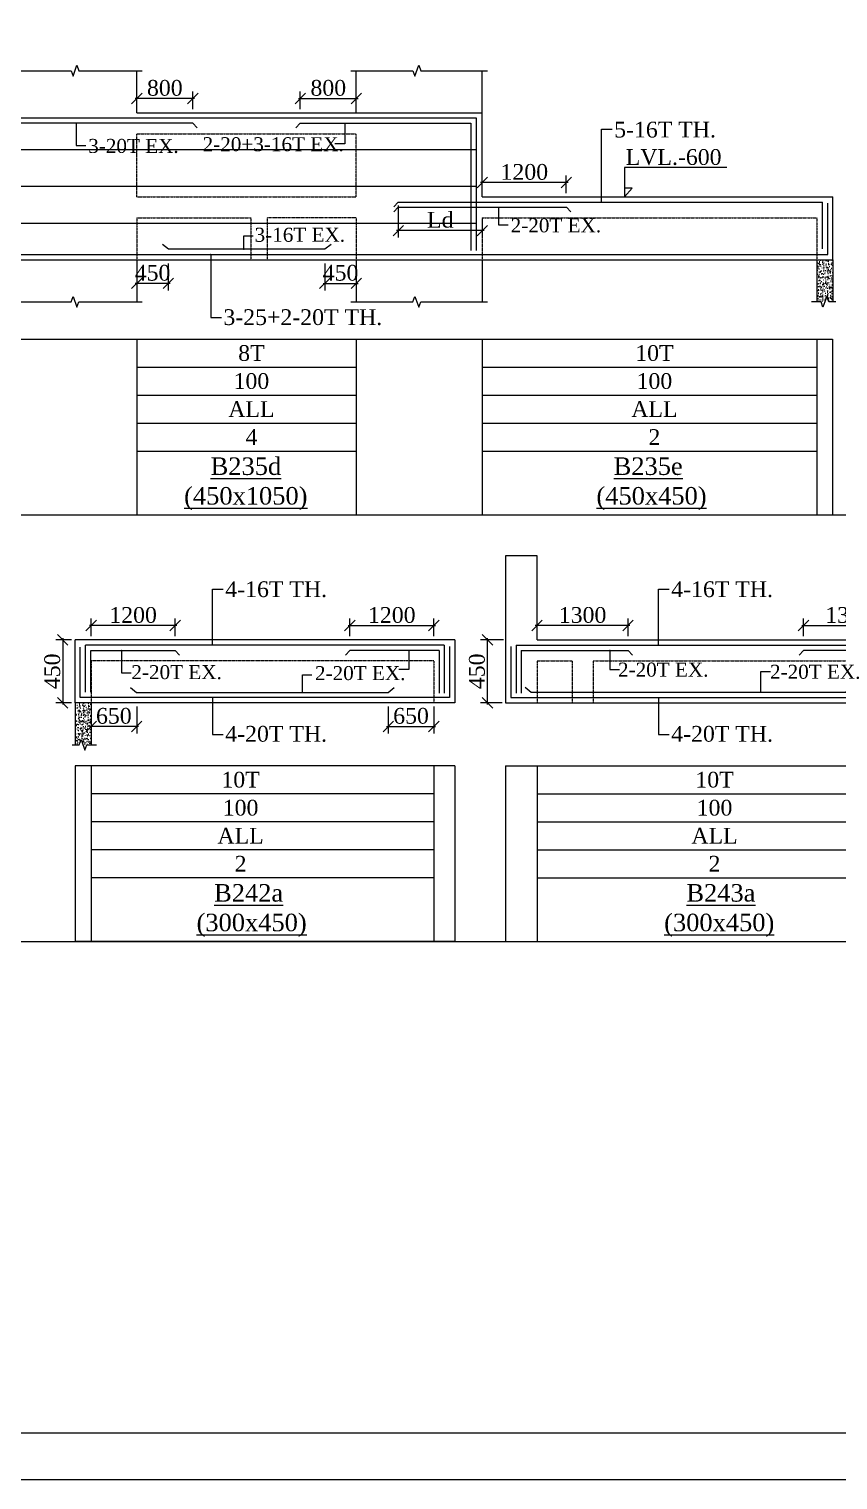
# Model space of a CAD drawing. Header units: millimetres. Extents: x 9781889 to 10654170, y -7832723 to -7608561.
# Drawn here: x 10623894 to 10635449, y -7801878 to -7781163 of the extents above; entities that cross this region are included whole.
import ezdxf
from ezdxf.enums import TextEntityAlignment as Align

# ---------------------------------------------------------------- set-up
doc = ezdxf.new("R2010")
doc.units = ezdxf.units.MM
doc.header["$LTSCALE"] = 10
doc.header["$PDMODE"] = 3
doc.linetypes.add('HIDDEN', pattern=[0.375, 0.25, -0.125])
for name, color, linetype, lineweight in [('LVL', 3, 'Continuous', 0), ('S-CUT OUT LINE', 9, 'Continuous', 0), ('S-DIM L.S.', 7, 'Continuous', 0), ('S-HATCH', 8, 'Continuous', 0), ('S-L.S.SECTION', 5, 'Continuous', 0), ('S-L.S.SLAB LINE', 252, 'HIDDEN', 0), ('S-L.S.STEEL', 1, 'Continuous', 9), ('S-L.S.STEEL 1', 6, 'Continuous', 0), ('S-SECTION MARK', 7, 'Continuous', 0), ('S-SHEET', 251, 'Continuous', 0), ('S-TEXT', 7, 'Continuous', 0), ('S-TEXT L.S. BEAM NO.', 30, 'Continuous', 0), ('S-TEXT. L.S.', 7, 'Continuous', 0)]:
    doc.layers.add(name, color=color, linetype=linetype, lineweight=lineweight)
doc.styles.add('135', font='arial.ttf', dxfattribs={"width": 0.8, "height": 135})
doc.styles.get("Standard").update_dxf_attribs({"font": 'arial.ttf'})
doc.styles.add('TEXT', font='times.ttf')
doc.dimstyles.new('75', dxfattribs={"dimtxt": 135, "dimasz": 90, "dimexe": 0.1, "dimexo": 0.03, "dimgap": 0.09, "dimtad": 1, "dimdec": 0, "dimzin": 0, "dimdsep": 46, "dimtxsty": '135', "dimblk": 'ARCHTICK', "dimcen": 0.09, "dimclrd": 256, "dimclre": 256, "dimclrt": 256, "dimadec": 0, "dimazin": 0, "dimtfac": 1, "dimtdec": 0, "dimtofl": 0, "dimtmove": 1, "dimatfit": 3, "dimldrblk": 'DOTSMALL', "dimfxl": 1, "dimtolj": 1, "dimtzin": 0, "dimlwd": -1, "dimlwe": -1, "dimarcsym": 0})
doc.dimstyles.new('SETU_1', dxfattribs={"dimtxt": 200, "dimasz": 150, "dimexe": 100, "dimexo": 50, "dimgap": 35, "dimtad": 1, "dimdec": 0, "dimzin": 0, "dimdsep": 46, "dimtxsty": 'Standard', "dimblk": 'OBLIQUE', "dimcen": 150, "dimdle": 25, "dimclrd": 256, "dimclre": 7, "dimclrt": 256, "dimadec": 0, "dimazin": 0, "dimtfac": 1, "dimtdec": 0, "dimtofl": 0, "dimtmove": 1, "dimatfit": 3, "dimfxl": 1, "dimtolj": 1, "dimtzin": 0, "dimlwd": -1, "dimlwe": 5, "dimarcsym": 1})

# ---------------------------------------------------------------- blocks, each defined once
blk = doc.blocks.new('_Oblique')
at = {"color": 0, "linetype": 'ByBlock', "lineweight": -2}
blk.add_line((-0.5, -0.5), (0.5, 0.5), dxfattribs=at)
blk = doc.blocks.new('*D1178')
at = {"layer": 'Defpoints', "color": 0, "transparency": 16777216}
for p in [(10629676, -7789680), (10628476, -7789883, 0), (10629676, -7789883, 0)]:
    blk.add_point(p, dxfattribs=at)
at = {"layer": 'S-DIM L.S.', "color": 7, "lineweight": 5, "transparency": 16777216}
for p, q in [((10628476, -7789833), (10628476, -7789580)), ((10629676, -7789833), (10629676, -7789580))]:
    blk.add_line(p, q, dxfattribs=at)
at = {"layer": 'S-DIM L.S.', "transparency": 16777216}
blk.add_line((10628451, -7789680), (10629701, -7789680), dxfattribs=at)
at = {"layer": 'S-DIM L.S.', "transparency": 16777216, "xscale": 150, "yscale": 150, "zscale": 150, "rotation": 180}
blk.add_blockref('_Oblique', (10628476, -7789680), dxfattribs=at)
at = {"layer": 'S-DIM L.S.', "transparency": 16777216, "xscale": 150, "yscale": 150, "zscale": 150}
blk.add_blockref('_Oblique', (10629676, -7789680), dxfattribs=at)
at = {"layer": 'S-DIM L.S.', "transparency": 16777216, "insert": (10629076, -7789530), "char_height": 225, "attachment_point": 5, "style": 'TEXT'}
blk.add_mtext('\\A1;1200', dxfattribs=at)
blk = doc.blocks.new('*D1179')
at = {"layer": 'Defpoints', "color": 0, "transparency": 16777216}
for p in [(10624781, -7789680), (10624781, -7789883, 0), (10625981, -7789883, 0)]:
    blk.add_point(p, dxfattribs=at)
at = {"layer": 'S-DIM L.S.', "color": 7, "lineweight": 5, "transparency": 16777216}
for p, q in [((10624781, -7789833), (10624781, -7789580)), ((10625981, -7789833), (10625981, -7789580))]:
    blk.add_line(p, q, dxfattribs=at)
at = {"layer": 'S-DIM L.S.', "transparency": 16777216}
blk.add_line((10626006, -7789680), (10624756, -7789680), dxfattribs=at)
at = {"layer": 'S-DIM L.S.', "transparency": 16777216, "xscale": 150, "yscale": 150, "zscale": 150, "rotation": 180}
blk.add_blockref('_Oblique', (10624781, -7789680), dxfattribs=at)
at = {"layer": 'S-DIM L.S.', "transparency": 16777216, "xscale": 150, "yscale": 150, "zscale": 150}
blk.add_blockref('_Oblique', (10625981, -7789680), dxfattribs=at)
at = {"layer": 'S-DIM L.S.', "transparency": 16777216, "insert": (10625381, -7789530), "char_height": 225, "attachment_point": 5, "style": 'TEXT'}
blk.add_mtext('\\A1;1200', dxfattribs=at)
blk = doc.blocks.new('*D1180')
at = {"layer": 'Defpoints', "color": 0, "transparency": 16777216}
for p in [(10624781, -7790783, 0), (10625432, -7790783, 0), (10624781, -7791120)]:
    blk.add_point(p, dxfattribs=at)
at = {"layer": 'S-DIM L.S.', "color": 7, "lineweight": 5, "transparency": 16777216}
for p, q in [((10624781, -7790833), (10624781, -7791220)), ((10625432, -7790833), (10625432, -7791220))]:
    blk.add_line(p, q, dxfattribs=at)
at = {"layer": 'S-DIM L.S.', "transparency": 16777216}
blk.add_line((10625457, -7791120), (10624756, -7791120), dxfattribs=at)
at = {"layer": 'S-DIM L.S.', "transparency": 16777216, "xscale": 150, "yscale": 150, "zscale": 150, "rotation": 180}
blk.add_blockref('_Oblique', (10624781, -7791120), dxfattribs=at)
at = {"layer": 'S-DIM L.S.', "transparency": 16777216, "xscale": 150, "yscale": 150, "zscale": 150}
blk.add_blockref('_Oblique', (10625432, -7791120), dxfattribs=at)
at = {"layer": 'S-DIM L.S.', "transparency": 16777216, "insert": (10625106, -7790970), "char_height": 225, "attachment_point": 5, "style": 'TEXT'}
blk.add_mtext('\\A1;650', dxfattribs=at)
blk = doc.blocks.new('*D1181')
at = {"layer": 'Defpoints', "color": 0, "transparency": 16777216}
for p in [(10629026, -7790783, 0), (10629676, -7790783, 0), (10629676, -7791120)]:
    blk.add_point(p, dxfattribs=at)
at = {"layer": 'S-DIM L.S.', "color": 7, "lineweight": 5, "transparency": 16777216}
for p, q in [((10629026, -7790833), (10629026, -7791220)), ((10629676, -7790833), (10629676, -7791220))]:
    blk.add_line(p, q, dxfattribs=at)
at = {"layer": 'S-DIM L.S.', "transparency": 16777216}
blk.add_line((10629001, -7791120), (10629701, -7791120), dxfattribs=at)
at = {"layer": 'S-DIM L.S.', "transparency": 16777216, "xscale": 150, "yscale": 150, "zscale": 150, "rotation": 180}
blk.add_blockref('_Oblique', (10629026, -7791120), dxfattribs=at)
at = {"layer": 'S-DIM L.S.', "transparency": 16777216, "xscale": 150, "yscale": 150, "zscale": 150}
blk.add_blockref('_Oblique', (10629676, -7791120), dxfattribs=at)
at = {"layer": 'S-DIM L.S.', "transparency": 16777216, "insert": (10629351, -7790970), "char_height": 225, "attachment_point": 5, "style": 'TEXT'}
blk.add_mtext('\\A1;650', dxfattribs=at)
blk = doc.blocks.new('_ArchTick')
at = {"color": 0, "linetype": 'ByBlock', "const_width": 0.15}
blk.add_lwpolyline([(-0.5, -0.5), (0.5, 0.5)], dxfattribs=at)
blk = doc.blocks.new('*D1184')
at = {"layer": 'Defpoints', "color": 0, "transparency": 16777216}
for p in [(10624551, -7789883), (10624376, -7790783), (10624551, -7790783, 0)]:
    blk.add_point(p, dxfattribs=at)
at = {"layer": 'S-DIM L.S.', "color": 7, "lineweight": 5, "transparency": 16777216}
for p, q in [((10624501, -7789883), (10624276, -7789883)), ((10624501, -7790783), (10624276, -7790783))]:
    blk.add_line(p, q, dxfattribs=at)
at = {"layer": 'S-DIM L.S.', "transparency": 16777216}
blk.add_line((10624376, -7789858), (10624376, -7790808), dxfattribs=at)
at = {"layer": 'S-DIM L.S.', "transparency": 16777216, "xscale": 150, "yscale": 150, "zscale": 150}
for p, rotation in [((10624376, -7789883), 90), ((10624376, -7790783), 270)]:
    blk.add_blockref('_Oblique', p, dxfattribs=dict(at, rotation=rotation))
at = {"layer": 'S-DIM L.S.', "transparency": 16777216, "insert": (10624227, -7790333), "char_height": 225, "attachment_point": 5, "rotation": 90, "style": 'TEXT'}
blk.add_mtext('\\A1;450', dxfattribs=at)
blk = doc.blocks.new('*D1369')
at = {"layer": 'Defpoints', "color": 0, "transparency": 16777216}
for p in [(10625434, -7782155), (10625434, -7782359, 0), (10626234, -7782359, 0)]:
    blk.add_point(p, dxfattribs=at)
at = {"layer": 'S-DIM L.S.', "transparency": 16777216}
blk.add_line((10626259, -7782155), (10625409, -7782155), dxfattribs=at)
at = {"layer": 'S-DIM L.S.', "color": 7, "lineweight": 5, "transparency": 16777216}
for p, q in [((10625434, -7782309), (10625434, -7782055)), ((10626234, -7782309), (10626234, -7782055))]:
    blk.add_line(p, q, dxfattribs=at)
at = {"layer": 'S-DIM L.S.', "transparency": 16777216, "xscale": 150, "yscale": 150, "zscale": 150, "rotation": 180}
blk.add_blockref('_Oblique', (10625434, -7782155), dxfattribs=at)
at = {"layer": 'S-DIM L.S.', "transparency": 16777216, "xscale": 150, "yscale": 150, "zscale": 150}
blk.add_blockref('_Oblique', (10626234, -7782155), dxfattribs=at)
at = {"layer": 'S-DIM L.S.', "transparency": 16777216, "insert": (10625834, -7782005), "char_height": 225, "attachment_point": 5, "style": 'TEXT'}
blk.add_mtext('\\A1;800', dxfattribs=at)
blk = doc.blocks.new('*D1371')
at = {"layer": 'Defpoints', "color": 0, "transparency": 16777216}
for p in [(10628119, -7784459, 0), (10628569, -7784459, 0), (10628569, -7784795)]:
    blk.add_point(p, dxfattribs=at)
at = {"layer": 'S-DIM L.S.', "color": 7, "lineweight": 5, "transparency": 16777216}
for p, q in [((10628119, -7784509), (10628119, -7784895)), ((10628569, -7784509), (10628569, -7784895))]:
    blk.add_line(p, q, dxfattribs=at)
at = {"layer": 'S-DIM L.S.', "transparency": 16777216}
blk.add_line((10628094, -7784795), (10628594, -7784795), dxfattribs=at)
at = {"layer": 'S-DIM L.S.', "transparency": 16777216, "xscale": 150, "yscale": 150, "zscale": 150, "rotation": 180}
blk.add_blockref('_Oblique', (10628119, -7784795), dxfattribs=at)
at = {"layer": 'S-DIM L.S.', "transparency": 16777216, "xscale": 150, "yscale": 150, "zscale": 150}
blk.add_blockref('_Oblique', (10628569, -7784795), dxfattribs=at)
at = {"layer": 'S-DIM L.S.', "transparency": 16777216, "insert": (10628344, -7784645), "char_height": 225, "attachment_point": 5, "style": 'TEXT'}
blk.add_mtext('\\A1;450', dxfattribs=at)
blk = doc.blocks.new('*D1372')
at = {"layer": 'Defpoints', "color": 0, "transparency": 16777216}
for p in [(10625434, -7784459, 0), (10625884, -7784459, 0), (10625434, -7784795)]:
    blk.add_point(p, dxfattribs=at)
at = {"layer": 'S-DIM L.S.', "color": 7, "lineweight": 5, "transparency": 16777216}
for p, q in [((10625434, -7784509), (10625434, -7784895)), ((10625884, -7784509), (10625884, -7784895))]:
    blk.add_line(p, q, dxfattribs=at)
at = {"layer": 'S-DIM L.S.', "transparency": 16777216}
blk.add_line((10625909, -7784795), (10625409, -7784795), dxfattribs=at)
at = {"layer": 'S-DIM L.S.', "transparency": 16777216, "xscale": 150, "yscale": 150, "zscale": 150, "rotation": 180}
blk.add_blockref('_Oblique', (10625434, -7784795), dxfattribs=at)
at = {"layer": 'S-DIM L.S.', "transparency": 16777216, "xscale": 150, "yscale": 150, "zscale": 150}
blk.add_blockref('_Oblique', (10625884, -7784795), dxfattribs=at)
at = {"layer": 'S-DIM L.S.', "transparency": 16777216, "insert": (10625659, -7784645), "char_height": 225, "attachment_point": 5, "style": 'TEXT'}
blk.add_mtext('\\A1;450', dxfattribs=at)
blk = doc.blocks.new('*D1363')
at = {"layer": 'Defpoints', "color": 0, "transparency": 16777216}
for p in [(10628569, -7782155), (10627769, -7782359, 0), (10628569, -7782359, 0)]:
    blk.add_point(p, dxfattribs=at)
at = {"layer": 'S-DIM L.S.', "transparency": 16777216}
blk.add_line((10627744, -7782155), (10628594, -7782155), dxfattribs=at)
at = {"layer": 'S-DIM L.S.', "color": 7, "lineweight": 5, "transparency": 16777216}
for p, q in [((10627769, -7782309), (10627769, -7782055)), ((10628569, -7782309), (10628569, -7782055))]:
    blk.add_line(p, q, dxfattribs=at)
at = {"layer": 'S-DIM L.S.', "transparency": 16777216, "xscale": 150, "yscale": 150, "zscale": 150, "rotation": 180}
blk.add_blockref('_Oblique', (10627769, -7782155), dxfattribs=at)
at = {"layer": 'S-DIM L.S.', "transparency": 16777216, "xscale": 150, "yscale": 150, "zscale": 150}
blk.add_blockref('_Oblique', (10628569, -7782155), dxfattribs=at)
at = {"layer": 'S-DIM L.S.', "transparency": 16777216, "insert": (10628169, -7782005), "char_height": 225, "attachment_point": 5, "style": 'TEXT'}
blk.add_mtext('\\A1;800', dxfattribs=at)
blk = doc.blocks.new('*D1364')
at = {"layer": 'Defpoints', "color": 0, "transparency": 16777216}
for p in [(10630369, -7783355), (10630369, -7783559, 0), (10631569, -7783559, 0)]:
    blk.add_point(p, dxfattribs=at)
at = {"layer": 'S-DIM L.S.', "transparency": 16777216}
blk.add_line((10631594, -7783355), (10630344, -7783355), dxfattribs=at)
at = {"layer": 'S-DIM L.S.', "color": 7, "lineweight": 5, "transparency": 16777216}
for p, q in [((10630369, -7783509), (10630369, -7783255)), ((10631569, -7783509), (10631569, -7783255))]:
    blk.add_line(p, q, dxfattribs=at)
at = {"layer": 'S-DIM L.S.', "transparency": 16777216, "xscale": 150, "yscale": 150, "zscale": 150, "rotation": 180}
blk.add_blockref('_Oblique', (10630369, -7783355), dxfattribs=at)
at = {"layer": 'S-DIM L.S.', "transparency": 16777216, "xscale": 150, "yscale": 150, "zscale": 150}
blk.add_blockref('_Oblique', (10631569, -7783355), dxfattribs=at)
at = {"layer": 'S-DIM L.S.', "transparency": 16777216, "insert": (10630969, -7783205), "char_height": 225, "attachment_point": 5, "style": 'TEXT'}
blk.add_mtext('\\A1;1200', dxfattribs=at)
blk = doc.blocks.new('*D1377')
at = {"layer": 'Defpoints', "color": 0, "transparency": 16777216}
for p in [(10629169, -7783634, 0), (10630369, -7783859, 0), (10629169, -7784041)]:
    blk.add_point(p, dxfattribs=at)
at = {"layer": 'S-DIM L.S.', "color": 7, "lineweight": 5, "transparency": 16777216}
for p, q in [((10629169, -7783684), (10629169, -7784141)), ((10630369, -7783909), (10630369, -7784141))]:
    blk.add_line(p, q, dxfattribs=at)
at = {"layer": 'S-DIM L.S.', "transparency": 16777216}
blk.add_line((10630394, -7784041), (10629144, -7784041), dxfattribs=at)
at = {"layer": 'S-DIM L.S.', "transparency": 16777216, "xscale": 150, "yscale": 150, "zscale": 150, "rotation": 180}
blk.add_blockref('_Oblique', (10629169, -7784041), dxfattribs=at)
at = {"layer": 'S-DIM L.S.', "transparency": 16777216, "xscale": 150, "yscale": 150, "zscale": 150}
blk.add_blockref('_Oblique', (10630369, -7784041), dxfattribs=at)
at = {"layer": 'S-DIM L.S.', "transparency": 16777216, "insert": (10629769, -7783888), "char_height": 225, "attachment_point": 5, "style": 'TEXT'}
blk.add_mtext('\\A1;Ld', dxfattribs=at)
blk = doc.blocks.new('*D1381')
at = {"layer": 'Defpoints', "color": 0, "transparency": 16777216}
for p in [(10631151, -7789680), (10631151, -7789883, 0), (10632451, -7789883, 0)]:
    blk.add_point(p, dxfattribs=at)
at = {"layer": 'S-DIM L.S.', "color": 7, "lineweight": 5, "transparency": 16777216}
for p, q in [((10631151, -7789833), (10631151, -7789580)), ((10632451, -7789833), (10632451, -7789580))]:
    blk.add_line(p, q, dxfattribs=at)
at = {"layer": 'S-DIM L.S.', "transparency": 16777216}
blk.add_line((10632476, -7789680), (10631126, -7789680), dxfattribs=at)
at = {"layer": 'S-DIM L.S.', "transparency": 16777216, "xscale": 150, "yscale": 150, "zscale": 150, "rotation": 180}
blk.add_blockref('_Oblique', (10631151, -7789680), dxfattribs=at)
at = {"layer": 'S-DIM L.S.', "transparency": 16777216, "xscale": 150, "yscale": 150, "zscale": 150}
blk.add_blockref('_Oblique', (10632451, -7789680), dxfattribs=at)
at = {"layer": 'S-DIM L.S.', "transparency": 16777216, "insert": (10631801, -7789530), "char_height": 225, "attachment_point": 5, "style": 'TEXT'}
blk.add_mtext('\\A1;1300', dxfattribs=at)
blk = doc.blocks.new('*D1382')
at = {"layer": 'Defpoints', "color": 0, "transparency": 16777216}
for p in [(10636257, -7789680), (10634957, -7789883, 0), (10636257, -7789883, 0)]:
    blk.add_point(p, dxfattribs=at)
at = {"layer": 'S-DIM L.S.', "color": 7, "lineweight": 5, "transparency": 16777216}
for p, q in [((10634957, -7789833), (10634957, -7789580)), ((10636257, -7789833), (10636257, -7789580))]:
    blk.add_line(p, q, dxfattribs=at)
at = {"layer": 'S-DIM L.S.', "transparency": 16777216}
blk.add_line((10634932, -7789680), (10636282, -7789680), dxfattribs=at)
at = {"layer": 'S-DIM L.S.', "transparency": 16777216, "xscale": 150, "yscale": 150, "zscale": 150, "rotation": 180}
blk.add_blockref('_Oblique', (10634957, -7789680), dxfattribs=at)
at = {"layer": 'S-DIM L.S.', "transparency": 16777216, "xscale": 150, "yscale": 150, "zscale": 150}
blk.add_blockref('_Oblique', (10636257, -7789680), dxfattribs=at)
at = {"layer": 'S-DIM L.S.', "transparency": 16777216, "insert": (10635607, -7789530), "char_height": 225, "attachment_point": 5, "style": 'TEXT'}
blk.add_mtext('\\A1;1300', dxfattribs=at)
blk = doc.blocks.new('*D1838')
at = {"layer": 'Defpoints', "color": 0, "transparency": 16777216}
for p in [(10630443, -7789883), (10630722, -7789883), (10630701, -7790783, 0)]:
    blk.add_point(p, dxfattribs=at)
at = {"layer": 'S-DIM L.S.', "color": 7, "lineweight": 5, "transparency": 16777216}
for p, q in [((10630672, -7789883), (10630343, -7789883)), ((10630651, -7790783), (10630343, -7790783))]:
    blk.add_line(p, q, dxfattribs=at)
at = {"layer": 'S-DIM L.S.', "transparency": 16777216}
blk.add_line((10630443, -7790808), (10630443, -7789858), dxfattribs=at)
at = {"layer": 'S-DIM L.S.', "transparency": 16777216, "xscale": 150, "yscale": 150, "zscale": 150}
for p, rotation in [((10630443, -7789883), 90), ((10630443, -7790783), 270)]:
    blk.add_blockref('_Oblique', p, dxfattribs=dict(at, rotation=rotation))
at = {"layer": 'S-DIM L.S.', "transparency": 16777216, "insert": (10630293, -7790333), "char_height": 225, "attachment_point": 5, "rotation": 90, "style": 'TEXT'}
blk.add_mtext('\\A1;450', dxfattribs=at)

msp = doc.modelspace()

# ---------------------------------------------------------------- hatches: boundary and pattern name
at = {"layer": 'S-HATCH'}
h = msp.add_hatch(dxfattribs=at)
h.set_pattern_fill('AR-CONC', color=256, scale=0.5)
h.set_pattern_definition([(50, (839375, -55841.41), (91.0923345, -7.96954277), [9.525, -104.775]), (355, (839375, -55841.41), (-17.6217107, 95.5284226), [7.62, -83.8202921]), (100.4514447, (839382.59, -55842.08), (73.47062355, 87.55887596), [8.0950044, -89.0451223]), (46.1842, (839375, -55816.01), (135.5395204, -21.021164), [14.2875, -157.1625]), (96.6355576, (839386.29, -55817.76), (118.702067, 123.7130623), [12.1425116, -133.5678041]), (351.1841512, (839375, -55816.01), (118.702067, 123.7130623), [11.4299835, -125.729866]), (21, (839387.7, -55822.36), (75.80719563, -51.1325991), [9.525, -104.775]), (326, (839387.7, -55822.36), (30.9010142, 92.09398306), [7.62, -83.82]), (71.451445, (839394.015, -55826.62), (106.70820964, 40.96138444), [8.0950044, -89.0449688]), (37.5, (839374.998, -55841.412), (1.544301625, 42.27751944), [0, -82.804, 0, -85.09, 0, -84.1375]), (7.5, (839375, -55841.41), (33.40983126, 50.09028741), [0, -48.514, 0, -80.899, 0, -32.0675]), (327.5, (839346.677, -55841.412), (67.79529758, -2.864372), [0, -31.75, 0, -99.06, 0, -131.445]), (317.5, (839333.977, -55841.41), (74.0645907, 12.71324552), [0, -41.275, 0, -65.786, 0, -93.345])])
h.paths.add_polyline_path([(10635147.1, -7785058.5), (10635262.8, -7785058.5), (10635290.8, -7784981.7), (10635318.8, -7785058.5), (10635377.1, -7785058.5), (10635377.1, -7784458.5), (10635147.1, -7784458.5)])
h = msp.add_hatch(dxfattribs=at)
h.set_pattern_fill('AR-CONC', color=256, scale=0.5)
h.set_pattern_definition([(50, (835087.846, -62166.33), (91.0923345, -7.96954277), [9.525, -104.775]), (355, (835087.85, -62166.33), (-17.6217107, 95.5284226), [7.62, -83.8202921]), (100.4514447, (835095.44, -62166.99), (73.47062355, 87.55887596), [8.0950044, -89.0451223]), (46.1842, (835087.85, -62140.93), (135.5395204, -21.021164), [14.2875, -157.1625]), (96.6355576, (835099.14, -62142.68), (118.702067, 123.7130623), [12.1425116, -133.5678041]), (351.1841512, (835087.85, -62140.93), (118.702067, 123.7130623), [11.4299835, -125.729866]), (21, (835100.546, -62147.28), (75.80719563, -51.1325991), [9.525, -104.775]), (326, (835100.55, -62147.28), (30.9010142, 92.09398306), [7.62, -83.82]), (71.451445, (835106.86, -62151.54), (106.70820964, 40.96138444), [8.0950044, -89.0449688]), (37.5, (835087.846, -62166.327), (1.544301625, 42.27751944), [0, -82.804, 0, -85.09, 0, -84.1375]), (7.5, (835087.846, -62166.327), (33.40983126, 50.09028741), [0, -48.514, 0, -80.899, 0, -32.0675]), (327.5, (835059.525, -62166.327), (67.79529758, -2.864372), [0, -31.75, 0, -99.06, 0, -131.445]), (317.5, (835046.825, -62166.33), (74.0645907, 12.71324552), [0, -41.275, 0, -65.786, 0, -93.345])])
h.paths.add_polyline_path([(10624781.4, -7791383.5), (10624665.6, -7791383.5), (10624637.6, -7791306.6), (10624609.7, -7791383.5), (10624551.4, -7791383.5), (10624551.4, -7790783.5), (10624781.4, -7790783.5)])

# ---------------------------------------------------------------- linework, layer by layer
at = {"layer": 'LVL', "linetype": 'Continuous', "elevation": 0}
msp.add_lwpolyline([(10633863.3, -7783141.5), (10632402, -7783141.5), (10632402, -7783558.5), (10632510.2, -7783436.5), (10632402, -7783436.5)], dxfattribs=at)
at = {"layer": 'S-CUT OUT LINE', "color": 5, "elevation": 0}
for points in [[(10623555.8, -7781758.5), (10624494.9, -7781758.5), (10624522.8, -7781835.4), (10624578.8, -7781681.7), (10624606.7, -7781758.5), (10625509.1, -7781758.5)], [(10628490.8, -7781758.5), (10629377.4, -7781758.5), (10629405.4, -7781835.4), (10629461.3, -7781681.7), (10629489.3, -7781758.5), (10630444.1, -7781758.5)], [(10623555.8, -7785058.5), (10624494.9, -7785058.5), (10624522.8, -7784981.7), (10624578.8, -7785135.4), (10624606.7, -7785058.5), (10625509.1, -7785058.5)], [(10628490.9, -7785058.5), (10629377.5, -7785058.5), (10629405.5, -7784981.7), (10629461.4, -7785135.4), (10629489.4, -7785058.5), (10630444.2, -7785058.5)]]:
    msp.add_lwpolyline(points, dxfattribs=at)
at = {"layer": 'S-CUT OUT LINE', "color": 1, "elevation": 0}
for points in [[(10635416.5, -7785058.5), (10635318.8, -7785058.5), (10635290.8, -7784981.7), (10635234.9, -7785135.4), (10635206.9, -7785058.5), (10635072.1, -7785058.5)], [(10624512, -7791383.5), (10624609.7, -7791383.5), (10624637.6, -7791306.6), (10624693.6, -7791460.3), (10624721.5, -7791383.5), (10624856.4, -7791383.5)]]:
    msp.add_lwpolyline(points, dxfattribs=at)
at = {"layer": 'S-L.S.SECTION'}
for p, q in [((10625434.1, -7782358.5, 0), (10625434.1, -7781758.5, 0)), ((10628569.1, -7782358.5, 0), (10628569.1, -7781758.5, 0)), ((10630369.2, -7783558.5, 0), (10630369.1, -7781758.5, 0)), ((10625434, -7782358.5, 0), (10630369.1, -7782358.5, 0)), ((10630369.2, -7783558.5, 0), (10635377.1, -7783558.5, 0)), ((10635377.1, -7784458.5, 0), (10635377.1, -7783558.5, 0)), ((10635377.1, -7784458.5, 0), (10635377.1, -7783558.5, 0)), ((10618459.2, -7784458.5, 0), (10635373, -7784458.5, 0)), ((10625434.2, -7784458.5, 0), (10625434.1, -7785058.5, 0)), ((10628569.2, -7784458.5, 0), (10628569.2, -7785058.5, 0)), ((10630369.2, -7784458.5, 0), (10630369.2, -7785058.5, 0)), ((10629976.4, -7789883.5, 0), (10624551.4, -7789883.5, 0)), ((10624551.4, -7790783.5, 0), (10624551.4, -7789883.5, 0)), ((10624551.4, -7790783.5, 0), (10624551.4, -7789883.5, 0)), ((10629976.4, -7789883.5, 0), (10629976.4, -7790783.5, 0)), ((10630701, -7789883.5, 0), (10630701, -7790783.5, 0)), ((10631151, -7789883.5, 0), (10636487.3, -7789883.5, 0)), ((10629976.4, -7790783.5, 0), (10624555.5, -7790783.5, 0)), ((10630701, -7790783.5, 0), (10636483.2, -7790783.5, 0))]:
    msp.add_line(p, q, dxfattribs=at)
at = {"layer": 'S-L.S.SECTION', "color": 1}
for p, q in [((10635147.1, -7784458.5, 0), (10635147.1, -7785058.5, 0)), ((10635377.1, -7784458.5, 0), (10635377.1, -7785058.5, 0)), ((10624551.4, -7790783.5, 0), (10624551.4, -7791383.5, 0)), ((10624781.4, -7790783.5, 0), (10624781.4, -7791383.5, 0))]:
    msp.add_line(p, q, dxfattribs=at)
at = {"layer": 'S-L.S.SECTION', "elevation": 0}
msp.add_lwpolyline([(10631151, -7789883.5), (10631151, -7788683.5), (10630701, -7788683.5), (10630701, -7789883.5)], dxfattribs=at)
at = {"layer": 'S-L.S.SLAB LINE', "ltscale": 0.3}
for p, q in [((10625434, -7782658.5, 0), (10628569.2, -7782658.5, 0)), ((10625434.2, -7783558.5, 0), (10625434.2, -7782658.5, 0)), ((10628569.2, -7783558.5, 0), (10628569.2, -7782658.5, 0)), ((10625434.2, -7783558.5, 0), (10628569.2, -7783558.5, 0)), ((10625434.2, -7783858.5, 0), (10625434.2, -7784458.5, 0)), ((10625434.2, -7783858.5, 0), (10627064.2, -7783858.5, 0)), ((10627064.2, -7783858.5, 0), (10627064.2, -7784458.5, 0)), ((10627294.2, -7783858.5, 0), (10627294.2, -7784458.5, 0)), ((10628569.2, -7783858.5, 0), (10627294.2, -7783858.5, 0)), ((10628569.2, -7783858.5, 0), (10628569.2, -7784458.5, 0)), ((10630369.1, -7783858.5, 0), (10635147.1, -7783858.5, 0)), ((10630369.2, -7783858.5, 0), (10630369.2, -7784458.5, 0)), ((10635147.1, -7783858.5, 0), (10635147.1, -7784458.5, 0)), ((10635147.1, -7783858.5, 0), (10635147.1, -7784458.5, 0)), ((10635147.1, -7783858.5, 0), (10635147.1, -7784458.5, 0)), ((10635147.1, -7783858.5, 0), (10635147.1, -7784458.5, 0)), ((10629676.4, -7790183.5, 0), (10624781.4, -7790183.5, 0)), ((10624781.4, -7790183.5, 0), (10624781.4, -7790783.5, 0)), ((10624781.4, -7790183.5, 0), (10624781.4, -7790783.5, 0)), ((10624781.4, -7790183.5, 0), (10624781.4, -7790783.5, 0)), ((10629676.4, -7790183.5, 0), (10629676.4, -7790783.5, 0)), ((10631151, -7790183.5, 0), (10631651, -7790183.5, 0)), ((10631151, -7790183.5, 0), (10631151, -7790783.5, 0)), ((10631651, -7790183.5, 0), (10631651, -7790783.5, 0)), ((10631951, -7790183.5, 0), (10631951, -7790783.5, 0)), ((10631951, -7790183.5, 0), (10636257.3, -7790183.5, 0))]:
    msp.add_line(p, q, dxfattribs=at)
at = {"layer": 'S-L.S.STEEL'}
for p, q in [((10626234.1, -7782508.5, 0), (10622334.1, -7782508.5, 0)), ((10626234.1, -7782508.5, 0), (10626297.3, -7782575.4, 0)), ((10627769, -7782508.5, 0), (10627705.8, -7782575.4, 0)), ((10627769, -7782508.5, 0), (10630205.1, -7782508.5, 0)), ((10630205.1, -7782508.5, 0), (10630205.2, -7784323.9, 0)), ((10630279.1, -7782433.5, 0), (10630279.1, -7784323.9, 0)), ((10629169.1, -7783633.5, 0), (10629105.9, -7783700.4, 0)), ((10629169.1, -7783708.5, 0), (10629105.9, -7783775.4, 0)), ((10629169.1, -7783633.5, 0), (10635227.1, -7783633.5, 0)), ((10629169.1, -7783708.5, 0), (10631569.2, -7783708.5, 0)), ((10631569.2, -7783708.5, 0), (10631632.4, -7783775.4, 0)), ((10635227.1, -7784302.1, 0), (10635227.1, -7783633.5, 0)), ((10635302.1, -7784383.5, 0), (10635302.1, -7783648.9, 0)), ((10616734.2, -7784383.5, 0), (10635302.1, -7784383.5, 0)), ((10624626.4, -7790708.5, 0), (10624626.4, -7789987.8, 0)), ((10629826.4, -7789958.5, 0), (10624701.4, -7789958.5, 0)), ((10624701.4, -7790632.4, 0), (10624701.4, -7789958.5, 0)), ((10624776.4, -7790632.4, 0), (10624776.4, -7790033.5, 0)), ((10629751.4, -7790033.5, 0), (10629751.4, -7790645, 0)), ((10629826.4, -7789958.5, 0), (10629826.4, -7790645, 0)), ((10629901.4, -7789978.3, 0), (10629901.4, -7790708.5, 0)), ((10630776, -7789978.3, 0), (10630776, -7790708.5, 0)), ((10630851, -7789958.5, 0), (10636337.3, -7789958.5, 0)), ((10630851, -7789958.5, 0), (10630851, -7790645, 0)), ((10630926, -7790033.5, 0), (10630926, -7790645, 0)), ((10629901.4, -7790708.5, 0), (10624626.4, -7790708.5, 0)), ((10630776, -7790708.5, 0), (10636412.3, -7790708.5, 0))]:
    msp.add_line(p, q, dxfattribs=at)
at = {"layer": 'S-L.S.STEEL', "elevation": 0}
for points in [[(10628208.6, -7784240.3), (10628119.1, -7784308.5), (10625884.3, -7784308.5), (10625802.3, -7784237.8)], [(10625342, -7790565.2), (10625431.5, -7790633.5), (10629026.3, -7790633.5), (10629108.3, -7790562.7)], [(10635646.6, -7790565.2), (10635557.1, -7790633.5), (10631064.7, -7790633.5), (10630982.7, -7790562.7)]]:
    msp.add_lwpolyline(points, dxfattribs=at)
at = {"layer": 'S-L.S.STEEL'}
for points in [[(10612834.8, -7782433.5, 0), (10630279.1, -7782433.5, 0)], [(10624776.4, -7790033.5, 0), (10625981.4, -7790033.5, 0), (10626044.6, -7790100.3, 0)], [(10629751.4, -7790033.5, 0), (10628476.4, -7790033.5, 0), (10628413.2, -7790100.3, 0)], [(10630926, -7790033.5, 0), (10632451, -7790033.5, 0), (10632514.2, -7790100.3, 0)], [(10636262.3, -7790033.5, 0), (10634957.3, -7790033.5, 0), (10634894.1, -7790100.3, 0)]]:
    msp.add_polyline3d(points, dxfattribs=at)
at = {"layer": 'S-L.S.STEEL 1'}
for p, q in [((10612834.8, -7782883.5, 0), (10630279.1, -7782883.5, 0)), ((10612834.8, -7783408.5, 0), (10630279.1, -7783408.5, 0)), ((10616734.2, -7783933.5, 0), (10630279.1, -7783933.5, 0))]:
    msp.add_line(p, q, dxfattribs=at)
at = {"layer": 'S-SHEET'}
for p, q in [((10604888.6, -7785588.8, 0), (10635373, -7785588.8, 0)), ((10625434.1, -7785588.8, 0), (10625434.1, -7788098.1, 0)), ((10628569.1, -7785588.8, 0), (10628569.1, -7788098.1, 0)), ((10630369.1, -7785588.8, 0), (10630369.1, -7788098.1, 0)), ((10635147.1, -7785588.8, 0), (10635147.1, -7788098.1, 0)), ((10635373, -7785588.8, 0), (10635373, -7788098.1, 0)), ((10625434.1, -7785988.8, 0), (10628569.1, -7785988.8, 0)), ((10630369.1, -7785988.8, 0), (10635147.1, -7785988.8, 0)), ((10625434.1, -7786388.8, 0), (10628569.1, -7786388.8, 0)), ((10630369.1, -7786388.8, 0), (10635147.1, -7786388.8, 0)), ((10625434.1, -7786788.8, 0), (10628569.1, -7786788.8, 0)), ((10630369.1, -7786788.8, 0), (10635147.1, -7786788.8, 0)), ((10625434.1, -7787188.8, 0), (10628569.1, -7787188.8, 0)), ((10630369.1, -7787188.8, 0), (10635147.1, -7787188.8, 0)), ((10602835.5, -7788098.1, 0), (10654169.6, -7788098.1, 0)), ((10604888.6, -7788098.1, 0), (10635373, -7788098.1, 0)), ((10629976.4, -7791680, 0), (10624555.5, -7791680, 0)), ((10624555.5, -7791680, 0), (10624555.5, -7794189.2, 0)), ((10624781.4, -7791680, 0), (10624781.4, -7794189.2, 0)), ((10629676.4, -7791680, 0), (10629676.4, -7794189.2, 0)), ((10629976.4, -7791680, 0), (10629976.4, -7794189.2, 0)), ((10630701, -7791680, 0), (10636483.2, -7791680, 0)), ((10630701, -7791680, 0), (10630701, -7794189.2, 0)), ((10631151, -7791680, 0), (10631151, -7794189.2, 0)), ((10629676.4, -7792080, 0), (10624781.4, -7792080, 0)), ((10631151, -7792080, 0), (10636257.3, -7792080, 0)), ((10629676.4, -7792480, 0), (10624781.4, -7792480, 0)), ((10631151, -7792480, 0), (10636257.3, -7792480, 0)), ((10629676.4, -7792880, 0), (10624781.4, -7792880, 0)), ((10631151, -7792880, 0), (10636257.3, -7792880, 0)), ((10629676.4, -7793280, 0), (10624781.4, -7793280, 0)), ((10631151, -7793280, 0), (10636257.3, -7793280, 0)), ((10602835.5, -7794189.2, 0), (10654169.6, -7794189.2, 0)), ((10629976.4, -7794189.2, 0), (10624555.5, -7794189.2, 0)), ((10630701, -7794189.2, 0), (10636483.2, -7794189.2, 0)), ((10602835.5, -7801202.7, 0), (10654169.6, -7801202.7, 0))]:
    msp.add_line(p, q, dxfattribs=at)
msp.add_lwpolyline([(10602835.5, -7760218.1), (10654169.6, -7760218.1), (10654169.6, -7801877.7), (10602835.5, -7801877.7)], close=True, dxfattribs=at)

# ---------------------------------------------------------------- texts
at = {"layer": 'LVL', "style": 'TEXT'}
msp.add_text('LVL.-600', height=225, dxfattribs=at).set_placement((10632417.8, -7783103.1, 0))
at = {"layer": 'S-TEXT', "linetype": 'ByBlock', "style": 'TEXT'}
for s, p in [('8T', (10627070.7, -7785788.8, 0)), ('10T', (10632827.1, -7785788.8, 0)), ('100', (10627070.7, -7786188.8, 0)), ('100', (10632827.1, -7786188.8, 0)), ('ALL', (10627070.7, -7786588.8, 0)), ('ALL', (10632827.1, -7786588.8, 0)), ('4', (10627070.7, -7786988.8, 0)), ('2', (10632827.1, -7786988.8, 0)), ('10T', (10626916.1, -7791880, 0)), ('10T', (10633685.7, -7791880, 0)), ('100', (10626916.1, -7792280, 0)), ('100', (10633685.7, -7792280, 0)), ('ALL', (10626916.1, -7792680, 0)), ('ALL', (10633685.7, -7792680, 0)), ('2', (10626916.1, -7793080, 0)), ('2', (10633685.7, -7793080, 0))]:
    msp.add_text(s, height=225, dxfattribs=at).set_placement(p, align=Align.MIDDLE_CENTER)
at = {"layer": 'S-TEXT L.S. BEAM NO.', "color": 200, "linetype": 'ByBlock', "style": 'TEXT'}
for s, p in [('%%UB235d', (10626488.8, -7787529.4, 0)), ('%%U(450x1050)', (10626109.8, -7787952.4, 0))]:
    msp.add_text(s, height=250, dxfattribs=at).set_placement(p)
at = {"layer": 'S-TEXT L.S. BEAM NO.', "color": 145, "linetype": 'ByBlock', "style": 'TEXT'}
for s, p in [('%%UB235e', (10632245.3, -7787529.4, 0)), ('%%U(450x450)', (10631999.4, -7787952.4, 0))]:
    msp.add_text(s, height=250, dxfattribs=at).set_placement(p)
at = {"layer": 'S-TEXT L.S. BEAM NO.', "color": 35, "linetype": 'ByBlock', "style": 'TEXT'}
for s, p in [('%%UB242a', (10626538.5, -7793620.6, 0)), ('%%UB243a', (10633284.1, -7793620.6, 0)), ('%%U(300x450)', (10626287.5, -7794043.6, 0)), ('%%U(300x450)', (10632966.5, -7794043.6, 0))]:
    msp.add_text(s, height=250, dxfattribs=at).set_placement(p)
at = {"layer": 'S-TEXT. L.S.', "style": 'TEXT'}
for s, height, p in [('5-16T TH.', 225, (10632252, -7782711.8, 0)), ('3-20T EX.', 200, (10624739.7, -7782932.2, 0)), ('2-20+3-16T EX.', 200, (10626373.9, -7782907.6, 0)), ('3-16T EX.', 200, (10627116.4, -7784200.6, 0)), ('2-20T EX.', 200, (10630774.1, -7784066.1, 0)), ('3-25+2-20T TH.', 225, (10626670.7, -7785388.9, 0)), ('4-16T TH.', 225, (10626697.8, -7789273, 0)), ('4-16T TH.', 225, (10633067.4, -7789273, 0)), ('2-20T EX.', 200, (10625356.6, -7790445, 0)), ('2-20T EX.', 200, (10632307.1, -7790409.1, 0)), ('2-20T EX.', 200, (10634478, -7790439.4, 0)), ('2-20T EX.', 200, (10627978.9, -7790458.8, 0)), ('4-20T TH.', 225, (10626697.8, -7791337.7, 0)), ('4-20T TH.', 225, (10633067.4, -7791337.7, 0))]:
    msp.add_text(s, height=height, dxfattribs=at).set_placement(p)

# ---------------------------------------------------------------- dimensions: what is measured, and where the dimension line sits
at = {"layer": 'S-DIM L.S.'}
for base, p1, p2, picture, middle in [((10625434.1, -7782154.7, 0), (10626234.1, -7782358.5, 0), (10625434.1, -7782358.5, 0), '*D1369', (10625834.1, -7782005.3, 0)), ((10630369.2, -7783354.7, 0), (10631569.2, -7783558.5, 0), (10630369.2, -7783558.5, 0), '*D1364', (10630969.2, -7783205.3, 0)), ((10624781.4, -7789679.7, 0), (10625981.4, -7789883.5, 0), (10624781.4, -7789883.5, 0), '*D1179', (10625381.4, -7789530.2, 0)), ((10631151, -7789679.7, 0), (10632451, -7789883.5, 0), (10631151, -7789883.5, 0), '*D1381', (10631801, -7789530.2, 0)), ((10624781.4, -7791119.5, 0), (10625431.5, -7790783.5, 0), (10624781.4, -7790783.5, 0), '*D1180', (10625106.4, -7790970.1, 0))]:
    dim = msp.add_linear_dim(base=base, p1=p1, p2=p2, dimstyle='SETU_1', override={"dimtxt": 225, "dimtxsty": 'TEXT'}, dxfattribs=at)
    dim.commit()
    dim.dimension.update_dxf_attribs({"geometry": picture, "text_midpoint": middle})
for base, p1, p2, picture, middle in [((10628569, -7782154.7, 0), (10627769, -7782358.5, 0), (10628569, -7782358.5, 0), '*D1363', (10628169, -7782005.3, 0)), ((10629676.4, -7789679.7, 0), (10628476.4, -7789883.5, 0), (10629676.4, -7789883.5, 0), '*D1178', (10629076.4, -7789530.2, 0)), ((10636257.3, -7789679.7, 0), (10634957.3, -7789883.5, 0), (10636257.3, -7789883.5, 0), '*D1382', (10635607.3, -7789530.2, 0)), ((10629676.4, -7791119.5, 0), (10629026.3, -7790783.5, 0), (10629676.4, -7790783.5, 0), '*D1181', (10629351.3, -7790970.1, 0))]:
    dim = msp.add_linear_dim(base=base, p1=p1, p2=p2, angle=180, dimstyle='SETU_1', override={"dimtxt": 225, "dimtxsty": 'TEXT'}, dxfattribs=at)
    dim.commit()
    dim.dimension.update_dxf_attribs({"geometry": picture, "text_midpoint": middle})
dim = msp.add_linear_dim(base=(10629169.1, -7784041.1, 0), p1=(10630369.1, -7783858.5, 0), p2=(10629169.1, -7783633.5, 0), text='Ld', dimstyle='SETU_1', override={"dimtxt": 225, "dimtxsty": 'TEXT'}, dxfattribs=at)
dim.commit()
dim.dimension.update_dxf_attribs({"geometry": '*D1377', "text_midpoint": (10629769.1, -7783888.5, 0)})
dim = msp.add_linear_dim(base=(10625434.2, -7784794.6, 0), p1=(10625884.3, -7784458.5, 0), p2=(10625434.2, -7784458.5, 0), dimstyle='SETU_1', override={"dimtxt": 225, "dimtxsty": 'TEXT'}, dxfattribs=at)
dim.commit()
dim.dimension.update_dxf_attribs({"geometry": '*D1372', "text_midpoint": (10625659.2, -7784794.6, 0), "dimtype": 160})
dim = msp.add_linear_dim(base=(10628569.2, -7784794.6, 0), p1=(10628119.1, -7784458.5, 0), p2=(10628569.2, -7784458.5, 0), angle=180, dimstyle='SETU_1', override={"dimtxt": 225, "dimtxsty": 'TEXT'}, dxfattribs=at)
dim.commit()
dim.dimension.update_dxf_attribs({"geometry": '*D1371', "text_midpoint": (10628344.1, -7784794.6, 0), "dimtype": 160})
at = {"layer": 'S-DIM L.S.', "color": 7}
for base, p1, p2, picture, middle in [((10624376.3, -7790783.5, 0), (10624551.4, -7789883.5, 0), (10624551.4, -7790783.5, 0), '*D1184', (10624226.8, -7790333.5, 0)), ((10630442.7, -7789883.5), (10630701, -7790783.5, 0), (10630721.8, -7789883.5), '*D1838', (10630293.2, -7790333.5))]:
    dim = msp.add_linear_dim(base=base, p1=p1, p2=p2, angle=90, dimstyle='SETU_1', override={"dimtxt": 225, "dimlfac": 0.5, "dimtxsty": 'TEXT'}, dxfattribs=at)
    dim.commit()
    dim.dimension.update_dxf_attribs({"geometry": picture, "text_midpoint": middle})

# ---------------------------------------------------------------- leaders
at = {"layer": 'S-SECTION MARK'}
for points in [[(10624565.7, -7782508.5, 0), (10624565.7, -7782827, 0), (10624705, -7782827, 0)], [(10628403.8, -7782508.5, 0), (10628403.9, -7782802.4, 0), (10628264.6, -7782802.4, 0)], [(10632070.4, -7783633.5, 0), (10632070.4, -7782590.9, 0), (10632222.9, -7782590.9, 0)], [(10630600.1, -7783708.5, 0), (10630600.1, -7783960.9, 0), (10630739.5, -7783960.9, 0)], [(10626962.5, -7784308.5, 0), (10626962.5, -7784116.8, 0), (10627097.9, -7784116.8, 0)], [(10626489.1, -7784379.6, 0), (10626489.1, -7785284.1, 0), (10626641.6, -7785284.1, 0)], [(10626516.2, -7789958.5, 0), (10626516.2, -7789157.8, 0), (10626668.7, -7789157.8, 0)], [(10632885.8, -7789958.5, 0), (10632885.8, -7789157.8, 0), (10633038.3, -7789157.8, 0)], [(10625213.2, -7790033.5, 0), (10625213.2, -7790355.2, 0), (10625352.5, -7790355.2, 0)], [(10629317.3, -7790033.5, 0), (10629317.3, -7790308.9, 0), (10629178, -7790308.9, 0)], [(10632190.3, -7790033.5, 0), (10632190.3, -7790308.9, 0), (10632329.7, -7790308.9, 0)], [(10627800.7, -7790633.5, 0), (10627800.7, -7790381.1, 0), (10627936.1, -7790381.1, 0)], [(10634349.2, -7790633.5, 0), (10634349.2, -7790337.6, 0), (10634484.6, -7790337.6, 0)], [(10626516.2, -7790708.5, 0), (10626516.2, -7791232.9, 0), (10626668.7, -7791232.9, 0)], [(10632885.8, -7790708.5, 0), (10632885.8, -7791232.9, 0), (10633038.3, -7791232.9, 0)]]:
    msp.add_leader(points, dimstyle='75', override={"dimasz": 75}, dxfattribs=at)

doc.saveas('drawing.dxf')
